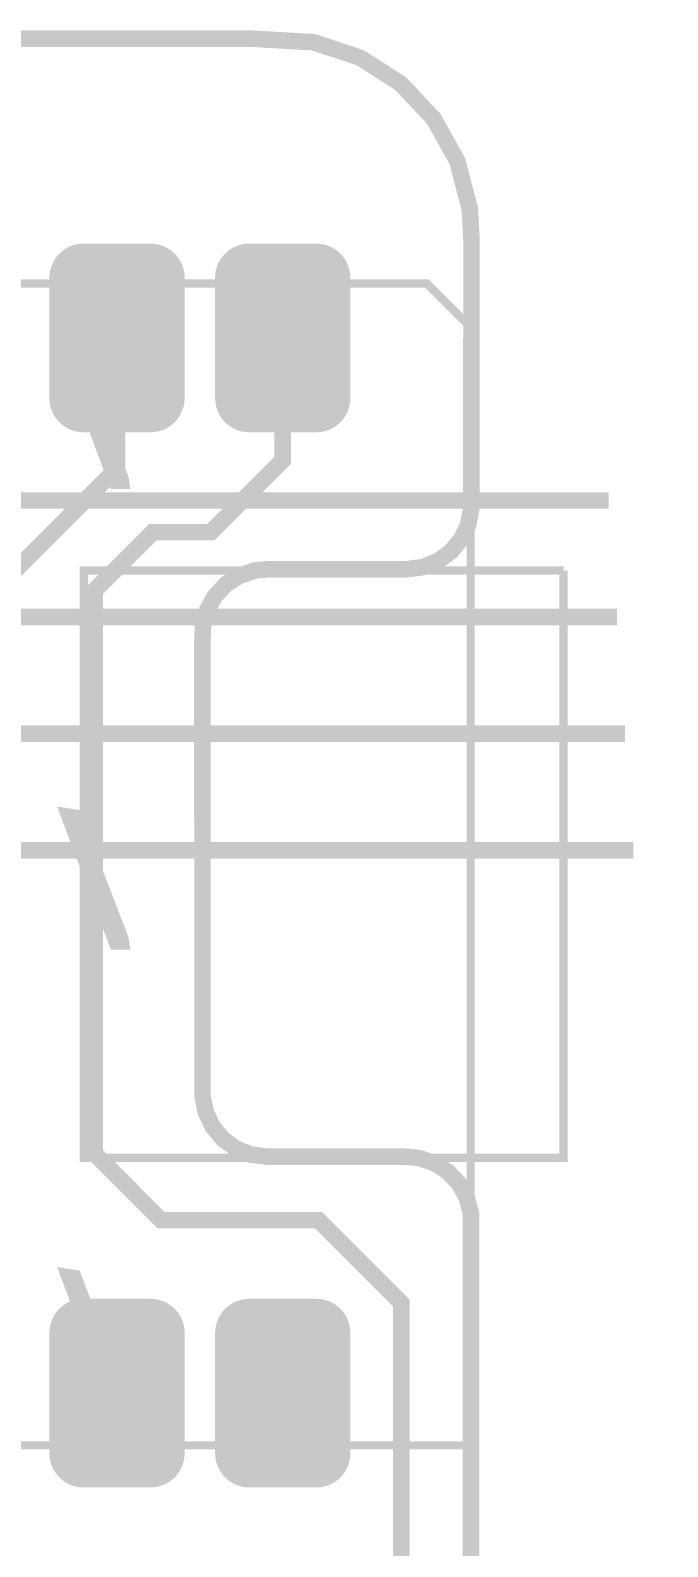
# Model space of a CAD drawing. Extents: x 8 to 3596, y -3 to 2230.
# Drawn here: x 3211 to 3596, y 1258 to 2173 of the extents above; entities that cross this region are included whole.
import ezdxf

# ---------------------------------------------------------------- set-up
doc = ezdxf.new("R2010")
doc.units = 9
for name, color, linetype, true_color in [('BoardOutLine', 7, 'Continuous', 0xff00ff), ('BottomSilkLayer', 7, 'Continuous', 0x66cc33), ('Document', 7, 'Continuous', 0xffffff), ('TopLayer', 7, 'Continuous', 0xff0000), ('TopPasteMaskLayer', 7, 'Continuous', 0x808080), ('TopSilkLayer', 7, 'Continuous', 0xffcc00), ('TopSolderMaskLayer', 7, 'Continuous', 0x800080)]:
    doc.layers.add(name, color=color, linetype=linetype, true_color=true_color)

msp = doc.modelspace()

# ---------------------------------------------------------------- hatches: boundary and pattern name
at = {"layer": 'TopLayer'}
for points in [[(3283.07, 2041.26), (3285.44, 2041.12), (3287.78, 2040.69), (3290.05, 2039.98), (3292.22, 2039.01), (3294.25, 2037.78), (3296.12, 2036.31), (3297.8, 2034.63), (3299.27, 2032.76), (3300.5, 2030.72), (3301.48, 2028.56), (3302.18, 2026.29), (3302.61, 2023.95), (3302.75, 2021.57), (3302.75, 1952.68), (3302.61, 1950.3), (3302.18, 1947.97), (3301.48, 1945.7), (3300.5, 1943.53), (3299.27, 1941.49), (3297.8, 1939.62), (3296.12, 1937.94), (3294.25, 1936.48), (3292.22, 1935.25), (3290.05, 1934.27), (3287.78, 1933.56), (3285.44, 1933.14), (3283.07, 1932.99), (3243.7, 1932.99), (3241.33, 1933.14), (3238.99, 1933.56), (3236.72, 1934.27), (3234.55, 1935.25), (3232.52, 1936.48), (3230.65, 1937.94), (3228.97, 1939.62), (3227.5, 1941.49), (3226.27, 1943.53), (3225.29, 1945.7), (3224.59, 1947.97), (3224.16, 1950.3), (3224.01, 1952.68), (3224.01, 2021.57), (3224.16, 2023.95), (3224.59, 2026.29), (3225.29, 2028.56), (3226.27, 2030.72), (3227.5, 2032.76), (3228.97, 2034.63), (3230.65, 2036.31), (3232.52, 2037.78), (3234.55, 2039.01), (3236.72, 2039.98), (3238.99, 2040.69), (3241.33, 2041.12), (3243.7, 2041.26)], [(3383.07, 2041.26), (3385.44, 2041.12), (3387.78, 2040.69), (3390.05, 2039.98), (3392.22, 2039.01), (3394.25, 2037.78), (3396.12, 2036.31), (3397.8, 2034.63), (3399.27, 2032.76), (3400.5, 2030.72), (3401.48, 2028.56), (3402.18, 2026.29), (3402.61, 2023.95), (3402.75, 2021.57), (3402.75, 1952.68), (3402.61, 1950.3), (3402.18, 1947.97), (3401.48, 1945.7), (3400.5, 1943.53), (3399.27, 1941.49), (3397.8, 1939.62), (3396.12, 1937.94), (3394.25, 1936.48), (3392.22, 1935.25), (3390.05, 1934.27), (3387.78, 1933.56), (3385.44, 1933.14), (3383.07, 1932.99), (3343.7, 1932.99), (3341.33, 1933.14), (3338.99, 1933.56), (3336.72, 1934.27), (3334.55, 1935.25), (3332.52, 1936.48), (3330.65, 1937.94), (3328.96, 1939.62), (3327.5, 1941.49), (3326.27, 1943.53), (3325.29, 1945.7), (3324.59, 1947.97), (3324.16, 1950.3), (3324.01, 1952.68), (3324.01, 2021.57), (3324.16, 2023.95), (3324.59, 2026.29), (3325.29, 2028.56), (3326.27, 2030.72), (3327.5, 2032.76), (3328.96, 2034.63), (3330.65, 2036.31), (3332.52, 2037.78), (3334.55, 2039.01), (3336.72, 2039.98), (3338.99, 2040.69), (3341.33, 2041.12), (3343.7, 2041.26)], [(3283.07, 1404.84), (3285.44, 1404.7), (3287.78, 1404.27), (3290.05, 1403.56), (3292.22, 1402.59), (3294.25, 1401.36), (3296.12, 1399.89), (3297.8, 1398.21), (3299.27, 1396.34), (3300.5, 1394.31), (3301.48, 1392.14), (3302.18, 1389.87), (3302.61, 1387.53), (3302.75, 1385.16), (3302.75, 1316.26), (3302.61, 1313.89), (3302.18, 1311.55), (3301.48, 1309.28), (3300.5, 1307.11), (3299.27, 1305.08), (3297.8, 1303.21), (3296.12, 1301.53), (3294.25, 1300.06), (3292.22, 1298.83), (3290.05, 1297.86), (3287.78, 1297.15), (3285.44, 1296.72), (3283.07, 1296.58), (3243.7, 1296.58), (3241.33, 1296.72), (3238.99, 1297.15), (3236.72, 1297.86), (3234.55, 1298.83), (3232.52, 1300.06), (3230.65, 1301.53), (3228.97, 1303.21), (3227.5, 1305.08), (3226.27, 1307.11), (3225.29, 1309.28), (3224.59, 1311.55), (3224.16, 1313.89), (3224.01, 1316.26), (3224.01, 1385.16), (3224.16, 1387.53), (3224.59, 1389.87), (3225.29, 1392.14), (3226.27, 1394.31), (3227.5, 1396.34), (3228.97, 1398.21), (3230.65, 1399.89), (3232.52, 1401.36), (3234.55, 1402.59), (3236.72, 1403.56), (3238.99, 1404.27), (3241.33, 1404.7), (3243.7, 1404.84)], [(3383.07, 1404.84), (3385.44, 1404.7), (3387.78, 1404.27), (3390.05, 1403.56), (3392.22, 1402.59), (3394.25, 1401.36), (3396.12, 1399.89), (3397.8, 1398.21), (3399.27, 1396.34), (3400.5, 1394.31), (3401.48, 1392.14), (3402.18, 1389.87), (3402.61, 1387.53), (3402.75, 1385.16), (3402.75, 1316.26), (3402.61, 1313.89), (3402.18, 1311.55), (3401.48, 1309.28), (3400.5, 1307.11), (3399.27, 1305.08), (3397.8, 1303.21), (3396.12, 1301.53), (3394.25, 1300.06), (3392.22, 1298.83), (3390.05, 1297.86), (3387.78, 1297.15), (3385.44, 1296.72), (3383.07, 1296.58), (3343.7, 1296.58), (3341.33, 1296.72), (3338.99, 1297.15), (3336.72, 1297.86), (3334.55, 1298.83), (3332.52, 1300.06), (3330.65, 1301.53), (3328.96, 1303.21), (3327.5, 1305.08), (3326.27, 1307.11), (3325.29, 1309.28), (3324.59, 1311.55), (3324.16, 1313.89), (3324.01, 1316.26), (3324.01, 1385.16), (3324.16, 1387.53), (3324.59, 1389.87), (3325.29, 1392.14), (3326.27, 1394.31), (3327.5, 1396.34), (3328.96, 1398.21), (3330.65, 1399.89), (3332.52, 1401.36), (3334.55, 1402.59), (3336.72, 1403.56), (3338.99, 1404.27), (3341.33, 1404.7), (3343.7, 1404.84)]]:
    msp.add_hatch(color=256, dxfattribs=at).paths.add_polyline_path(points)
at = {"layer": 'TopPasteMaskLayer'}
for points in [[(3283.07, 2041.26), (3285.44, 2041.12), (3287.78, 2040.69), (3290.05, 2039.98), (3292.22, 2039.01), (3294.25, 2037.78), (3296.12, 2036.31), (3297.8, 2034.63), (3299.27, 2032.76), (3300.5, 2030.72), (3301.48, 2028.56), (3302.18, 2026.29), (3302.61, 2023.95), (3302.75, 2021.57), (3302.75, 1952.68), (3302.61, 1950.3), (3302.18, 1947.97), (3301.48, 1945.7), (3300.5, 1943.53), (3299.27, 1941.49), (3297.8, 1939.62), (3296.12, 1937.94), (3294.25, 1936.48), (3292.22, 1935.25), (3290.05, 1934.27), (3287.78, 1933.56), (3285.44, 1933.14), (3283.07, 1932.99), (3243.7, 1932.99), (3241.33, 1933.14), (3238.99, 1933.56), (3236.72, 1934.27), (3234.55, 1935.25), (3232.52, 1936.48), (3230.65, 1937.94), (3228.97, 1939.62), (3227.5, 1941.49), (3226.27, 1943.53), (3225.29, 1945.7), (3224.59, 1947.97), (3224.16, 1950.3), (3224.01, 1952.68), (3224.01, 2021.57), (3224.16, 2023.95), (3224.59, 2026.29), (3225.29, 2028.56), (3226.27, 2030.72), (3227.5, 2032.76), (3228.97, 2034.63), (3230.65, 2036.31), (3232.52, 2037.78), (3234.55, 2039.01), (3236.72, 2039.98), (3238.99, 2040.69), (3241.33, 2041.12), (3243.7, 2041.26)], [(3383.07, 2041.26), (3385.44, 2041.12), (3387.78, 2040.69), (3390.05, 2039.98), (3392.22, 2039.01), (3394.25, 2037.78), (3396.12, 2036.31), (3397.8, 2034.63), (3399.27, 2032.76), (3400.5, 2030.72), (3401.48, 2028.56), (3402.18, 2026.29), (3402.61, 2023.95), (3402.75, 2021.57), (3402.75, 1952.68), (3402.61, 1950.3), (3402.18, 1947.97), (3401.48, 1945.7), (3400.5, 1943.53), (3399.27, 1941.49), (3397.8, 1939.62), (3396.12, 1937.94), (3394.25, 1936.48), (3392.22, 1935.25), (3390.05, 1934.27), (3387.78, 1933.56), (3385.44, 1933.14), (3383.07, 1932.99), (3343.7, 1932.99), (3341.33, 1933.14), (3338.99, 1933.56), (3336.72, 1934.27), (3334.55, 1935.25), (3332.52, 1936.48), (3330.65, 1937.94), (3328.96, 1939.62), (3327.5, 1941.49), (3326.27, 1943.53), (3325.29, 1945.7), (3324.59, 1947.97), (3324.16, 1950.3), (3324.01, 1952.68), (3324.01, 2021.57), (3324.16, 2023.95), (3324.59, 2026.29), (3325.29, 2028.56), (3326.27, 2030.72), (3327.5, 2032.76), (3328.96, 2034.63), (3330.65, 2036.31), (3332.52, 2037.78), (3334.55, 2039.01), (3336.72, 2039.98), (3338.99, 2040.69), (3341.33, 2041.12), (3343.7, 2041.26)], [(3283.07, 1404.84), (3285.44, 1404.7), (3287.78, 1404.27), (3290.05, 1403.56), (3292.22, 1402.59), (3294.25, 1401.36), (3296.12, 1399.89), (3297.8, 1398.21), (3299.27, 1396.34), (3300.5, 1394.31), (3301.48, 1392.14), (3302.18, 1389.87), (3302.61, 1387.53), (3302.75, 1385.16), (3302.75, 1316.26), (3302.61, 1313.89), (3302.18, 1311.55), (3301.48, 1309.28), (3300.5, 1307.11), (3299.27, 1305.08), (3297.8, 1303.21), (3296.12, 1301.53), (3294.25, 1300.06), (3292.22, 1298.83), (3290.05, 1297.86), (3287.78, 1297.15), (3285.44, 1296.72), (3283.07, 1296.58), (3243.7, 1296.58), (3241.33, 1296.72), (3238.99, 1297.15), (3236.72, 1297.86), (3234.55, 1298.83), (3232.52, 1300.06), (3230.65, 1301.53), (3228.97, 1303.21), (3227.5, 1305.08), (3226.27, 1307.11), (3225.29, 1309.28), (3224.59, 1311.55), (3224.16, 1313.89), (3224.01, 1316.26), (3224.01, 1385.16), (3224.16, 1387.53), (3224.59, 1389.87), (3225.29, 1392.14), (3226.27, 1394.31), (3227.5, 1396.34), (3228.97, 1398.21), (3230.65, 1399.89), (3232.52, 1401.36), (3234.55, 1402.59), (3236.72, 1403.56), (3238.99, 1404.27), (3241.33, 1404.7), (3243.7, 1404.84)], [(3383.07, 1404.84), (3385.44, 1404.7), (3387.78, 1404.27), (3390.05, 1403.56), (3392.22, 1402.59), (3394.25, 1401.36), (3396.12, 1399.89), (3397.8, 1398.21), (3399.27, 1396.34), (3400.5, 1394.31), (3401.48, 1392.14), (3402.18, 1389.87), (3402.61, 1387.53), (3402.75, 1385.16), (3402.75, 1316.26), (3402.61, 1313.89), (3402.18, 1311.55), (3401.48, 1309.28), (3400.5, 1307.11), (3399.27, 1305.08), (3397.8, 1303.21), (3396.12, 1301.53), (3394.25, 1300.06), (3392.22, 1298.83), (3390.05, 1297.86), (3387.78, 1297.15), (3385.44, 1296.72), (3383.07, 1296.58), (3343.7, 1296.58), (3341.33, 1296.72), (3338.99, 1297.15), (3336.72, 1297.86), (3334.55, 1298.83), (3332.52, 1300.06), (3330.65, 1301.53), (3328.96, 1303.21), (3327.5, 1305.08), (3326.27, 1307.11), (3325.29, 1309.28), (3324.59, 1311.55), (3324.16, 1313.89), (3324.01, 1316.26), (3324.01, 1385.16), (3324.16, 1387.53), (3324.59, 1389.87), (3325.29, 1392.14), (3326.27, 1394.31), (3327.5, 1396.34), (3328.96, 1398.21), (3330.65, 1399.89), (3332.52, 1401.36), (3334.55, 1402.59), (3336.72, 1403.56), (3338.99, 1404.27), (3341.33, 1404.7), (3343.7, 1404.84)]]:
    msp.add_hatch(color=256, dxfattribs=at).paths.add_polyline_path(points)
at = {"layer": 'TopSolderMaskLayer'}
for points in [[(3283.8, 2044.01), (3286.25, 2043.86), (3288.68, 2043.41), (3291.04, 2042.66), (3293.29, 2041.65), (3295.39, 2040.35), (3297.33, 2038.81), (3299.07, 2037.04), (3300.6, 2035.08), (3301.87, 2032.93), (3302.89, 2030.66), (3303.61, 2028.28), (3304.06, 2025.82), (3304.2, 2023.32), (3304.2, 1950.93), (3304.06, 1948.43), (3303.61, 1945.98), (3302.89, 1943.6), (3301.87, 1941.32), (3300.6, 1939.17), (3299.07, 1937.21), (3297.33, 1935.44), (3295.39, 1933.91), (3293.29, 1932.61), (3291.04, 1931.58), (3288.68, 1930.84), (3286.25, 1930.4), (3283.8, 1930.24), (3242.97, 1930.24), (3240.52, 1930.4), (3238.09, 1930.84), (3235.73, 1931.58), (3233.48, 1932.61), (3231.38, 1933.91), (3229.44, 1935.44), (3227.7, 1937.21), (3226.17, 1939.17), (3224.9, 1941.32), (3223.88, 1943.6), (3223.16, 1945.98), (3222.71, 1948.43), (3222.56, 1950.93), (3222.56, 2023.32), (3222.71, 2025.82), (3223.16, 2028.28), (3223.88, 2030.66), (3224.9, 2032.93), (3226.17, 2035.08), (3227.7, 2037.04), (3229.44, 2038.81), (3231.38, 2040.35), (3233.48, 2041.65), (3235.73, 2042.66), (3238.09, 2043.41), (3240.52, 2043.86), (3242.97, 2044.01)], [(3383.8, 2044.01), (3386.25, 2043.86), (3388.68, 2043.41), (3391.04, 2042.66), (3393.29, 2041.65), (3395.39, 2040.35), (3397.33, 2038.81), (3399.07, 2037.04), (3400.6, 2035.08), (3401.87, 2032.93), (3402.89, 2030.66), (3403.61, 2028.28), (3404.06, 2025.82), (3404.2, 2023.32), (3404.2, 1950.93), (3404.06, 1948.43), (3403.61, 1945.98), (3402.89, 1943.6), (3401.87, 1941.32), (3400.6, 1939.17), (3399.07, 1937.21), (3397.33, 1935.44), (3395.39, 1933.91), (3393.29, 1932.61), (3391.04, 1931.58), (3388.68, 1930.84), (3386.25, 1930.4), (3383.8, 1930.24), (3342.97, 1930.24), (3340.52, 1930.4), (3338.09, 1930.84), (3335.73, 1931.58), (3333.48, 1932.61), (3331.38, 1933.91), (3329.44, 1935.44), (3327.69, 1937.21), (3326.17, 1939.17), (3324.9, 1941.32), (3323.88, 1943.6), (3323.16, 1945.98), (3322.71, 1948.43), (3322.56, 1950.93), (3322.56, 2023.32), (3322.71, 2025.82), (3323.16, 2028.28), (3323.88, 2030.66), (3324.9, 2032.93), (3326.17, 2035.08), (3327.69, 2037.04), (3329.44, 2038.81), (3331.38, 2040.35), (3333.48, 2041.65), (3335.73, 2042.66), (3338.09, 2043.41), (3340.52, 2043.86), (3342.97, 2044.01)], [(3283.8, 1407.59), (3286.25, 1407.44), (3288.68, 1406.99), (3291.04, 1406.24), (3293.29, 1405.23), (3295.39, 1403.93), (3297.33, 1402.39), (3299.07, 1400.62), (3300.6, 1398.66), (3301.87, 1396.52), (3302.89, 1394.24), (3303.61, 1391.86), (3304.06, 1389.4), (3304.2, 1386.91), (3304.2, 1314.51), (3304.06, 1312.02), (3303.61, 1309.56), (3302.89, 1307.18), (3301.87, 1304.9), (3300.6, 1302.76), (3299.07, 1300.8), (3297.33, 1299.03), (3295.39, 1297.49), (3293.29, 1296.19), (3291.04, 1295.18), (3288.68, 1294.43), (3286.25, 1293.98), (3283.8, 1293.83), (3242.97, 1293.83), (3240.52, 1293.98), (3238.09, 1294.43), (3235.73, 1295.18), (3233.48, 1296.19), (3231.38, 1297.49), (3229.44, 1299.03), (3227.7, 1300.8), (3226.17, 1302.76), (3224.9, 1304.9), (3223.88, 1307.18), (3223.16, 1309.56), (3222.71, 1312.02), (3222.56, 1314.51), (3222.56, 1386.91), (3222.71, 1389.4), (3223.16, 1391.86), (3223.88, 1394.24), (3224.9, 1396.52), (3226.17, 1398.66), (3227.7, 1400.62), (3229.44, 1402.39), (3231.38, 1403.93), (3233.48, 1405.23), (3235.73, 1406.24), (3238.09, 1406.99), (3240.52, 1407.44), (3242.97, 1407.59)], [(3383.8, 1407.59), (3386.25, 1407.44), (3388.68, 1406.99), (3391.04, 1406.24), (3393.29, 1405.23), (3395.39, 1403.93), (3397.33, 1402.39), (3399.07, 1400.62), (3400.6, 1398.66), (3401.87, 1396.52), (3402.89, 1394.24), (3403.61, 1391.86), (3404.06, 1389.4), (3404.2, 1386.91), (3404.2, 1314.51), (3404.06, 1312.02), (3403.61, 1309.56), (3402.89, 1307.18), (3401.87, 1304.9), (3400.6, 1302.76), (3399.07, 1300.8), (3397.33, 1299.03), (3395.39, 1297.49), (3393.29, 1296.19), (3391.04, 1295.18), (3388.68, 1294.43), (3386.25, 1293.98), (3383.8, 1293.83), (3342.97, 1293.83), (3340.52, 1293.98), (3338.09, 1294.43), (3335.73, 1295.18), (3333.48, 1296.19), (3331.38, 1297.49), (3329.44, 1299.03), (3327.69, 1300.8), (3326.17, 1302.76), (3324.9, 1304.9), (3323.88, 1307.18), (3323.16, 1309.56), (3322.71, 1312.02), (3322.56, 1314.51), (3322.56, 1386.91), (3322.71, 1389.4), (3323.16, 1391.86), (3323.88, 1394.24), (3324.9, 1396.52), (3326.17, 1398.66), (3327.69, 1400.62), (3329.44, 1402.39), (3331.38, 1403.93), (3333.48, 1405.23), (3335.73, 1406.24), (3338.09, 1406.99), (3340.52, 1407.44), (3342.97, 1407.59)]]:
    msp.add_hatch(color=256, dxfattribs=at).paths.add_polyline_path(points)

# ---------------------------------------------------------------- linework, layer by layer
at = {"layer": 'BoardOutLine', "const_width": 10}
msp.add_lwpolyline([(3477.03, 112.67), (3476.95, 1459.04), (3474.42, 1468.66), (3469.69, 1477.15), (3463.07, 1484.19), (3454.91, 1489.42), (3445.54, 1492.53), (3437.52, 1493.27), (3354.27, 1493.27), (3354.27, 1493.27), (3344.2, 1494.57), (3335.1, 1498.25), (3327.3, 1503.96), (3321.12, 1511.39), (3316.91, 1520.2), (3314.99, 1530.05), (3314.9, 1803.23), (3315.23, 1813.36), (3317.76, 1822.99), (3322.49, 1831.48), (3329.11, 1838.52), (3337.27, 1843.76), (3346.65, 1846.86), (3354.66, 1847.6), (3437.92, 1847.6), (3447.98, 1848.9), (3457.08, 1852.58), (3464.88, 1858.29), (3471.06, 1865.72), (3475.28, 1874.53), (3477.2, 1884.39), (3477.29, 2046.61), (3476.29, 2064.97), (3468.71, 2093.84), (3454.5, 2119.32), (3434.65, 2140.42), (3410.17, 2156.13), (3382.05, 2165.46), (3344.09, 2167.68), (130.83, 2167.68)], dxfattribs=at)
at = {"layer": 'BottomSilkLayer', "const_width": 10}
for points in [[(3263.11, 1900.97), (3265.62, 1900.97), (3265.39, 1902.34), (3237.19, 1975.67), (3234.93, 1976.03), (3263.11, 1900.97)], [(3263.11, 1623.19), (3265.62, 1623.19), (3265.39, 1624.56), (3237.19, 1697.9), (3234.93, 1698.25), (3263.11, 1623.19)], [(3263.11, 1345.42), (3265.62, 1345.42), (3265.39, 1346.78), (3237.19, 1420.12), (3234.93, 1420.47), (3263.11, 1345.42)]]:
    msp.add_lwpolyline(points, close=True, dxfattribs=at)
at = {"layer": 'Document', "const_width": 5}
msp.add_lwpolyline([(2650, 2020), (2650, 1319.21), (3476.77, 1319.21), (3476.77, 1993.56), (3450.33, 2020), (2650, 2020)], close=True, dxfattribs=at)
msp.add_lwpolyline([(3532.83, 1846.77), (3532.83, 1492.64), (3243.38, 1492.64), (3243.38, 1846.93), (3532.87, 1846.93)], dxfattribs=at)
at = {"layer": 'TopLayer', "const_width": 10}
for points in [[(3263.4, 1987.1), (3263.4, 1908.4), (3075, 1720), (2750, 1720), (2495, 1465), (2495, 1175)], [(3363.38, 1987.13), (3363.38, 1913.38), (3320, 1870), (3285, 1870), (3250, 1835), (3250, 1495), (3290, 1455), (3385, 1455), (3435, 1405), (3435, 1235), (3375, 1175)]]:
    msp.add_lwpolyline(points, dxfattribs=at)
at = {"layer": 'TopSilkLayer', "const_width": 10}
for points in [[(2681.99, 1889.07), (3560, 1889.07)], [(2703.84, 1818.76), (3565, 1818.76)], [(2703.84, 1748.43), (3570, 1748.43)], [(2703.84, 1678.11), (3575, 1678.11)]]:
    msp.add_lwpolyline(points, dxfattribs=at)

doc.saveas('drawing.dxf')
